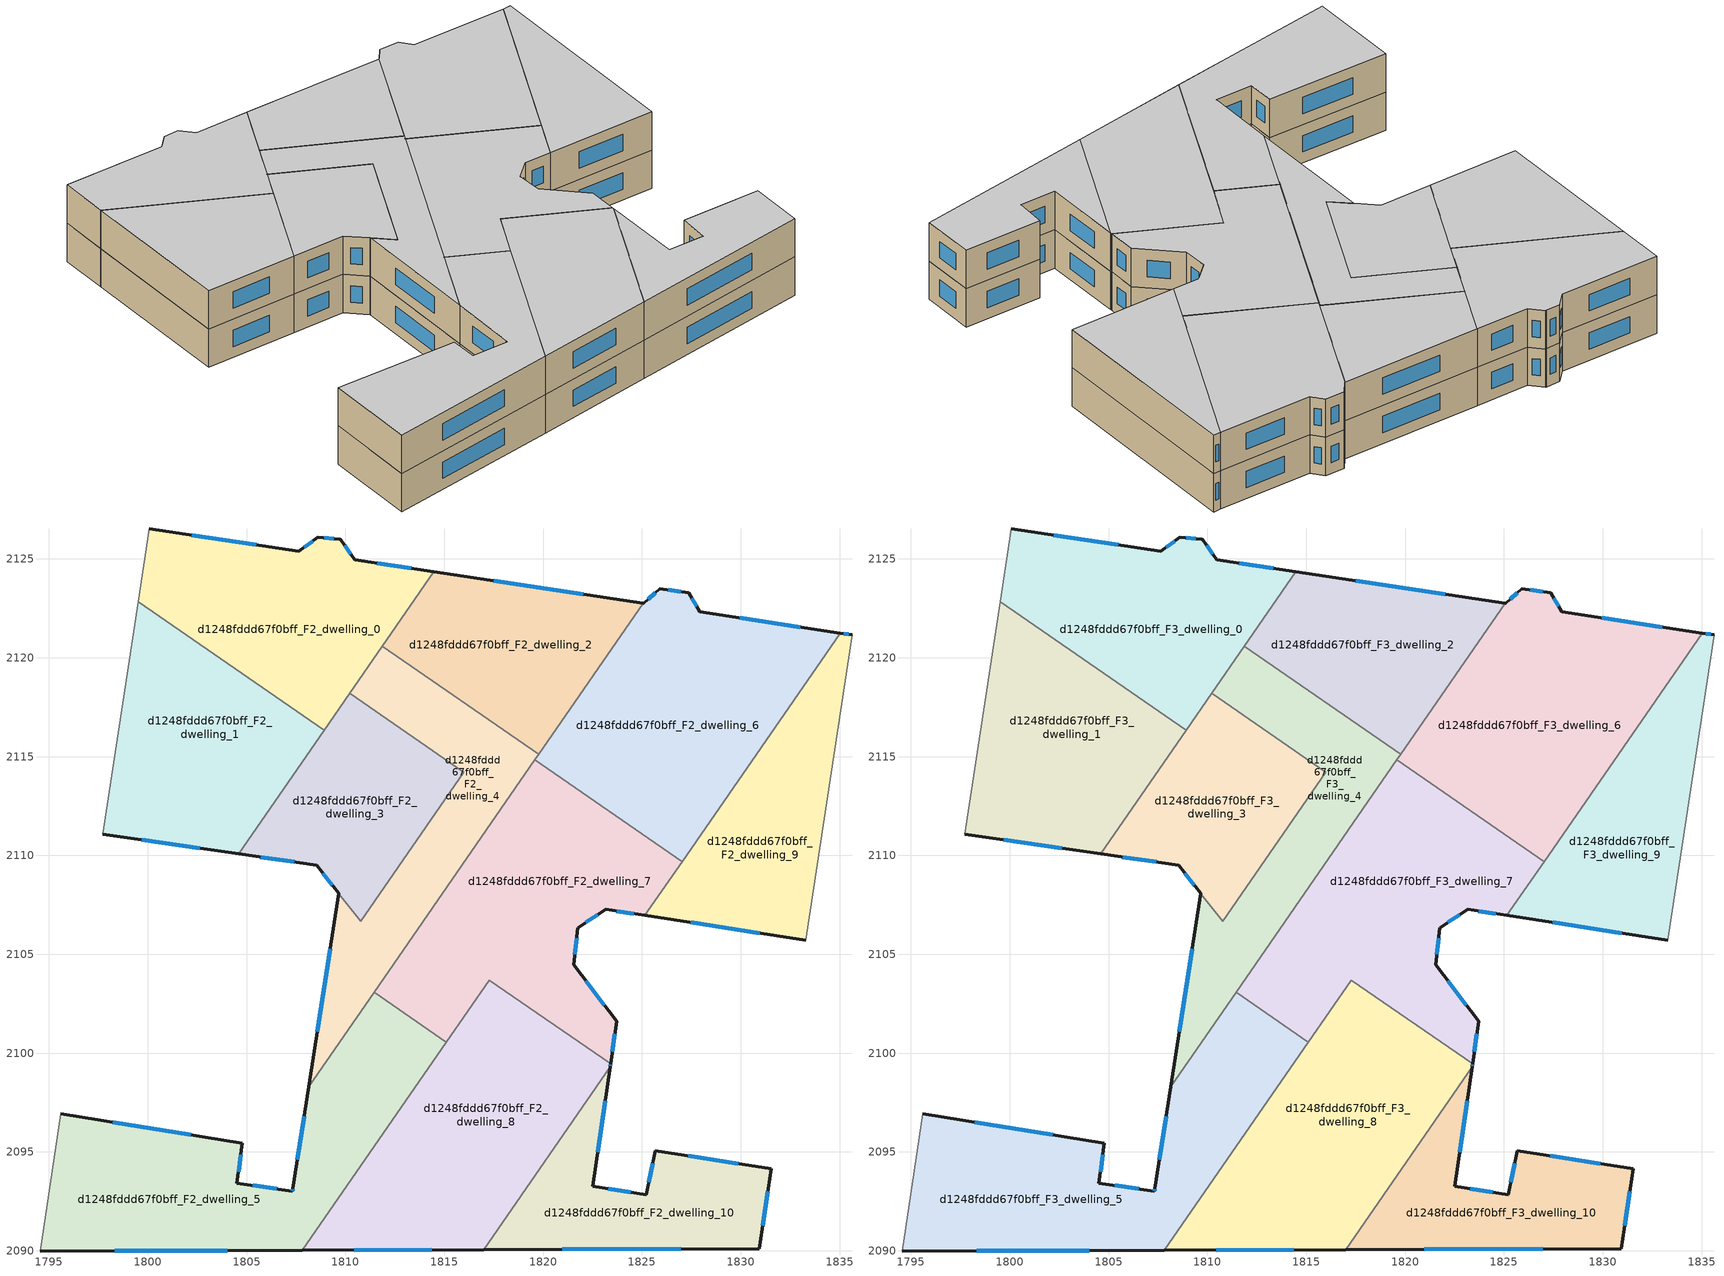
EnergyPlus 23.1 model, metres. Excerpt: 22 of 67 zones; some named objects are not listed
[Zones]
d1248fddd67f0bff_F2_dwelling_0
 floor to d1248fddd67f0bff_F1_dwelling_0 (EU_floor_Construction): 1814.47,2124.35 1808.92,2116.33 1799.52,2122.84 1800.07,2126.53 1807.65,2125.38 1808.61,2126.11 1809.72,2125.99 1809.78,2125.98 1810.47,2124.96 z6
 wall outside (EU_wall_Construction): 1814.47,2124.35 1810.47,2124.96 1809.78,2125.98 1809.72,2125.99 1808.61,2126.11 1807.65,2125.38 1800.07,2126.53 z6:9
 wall to d1248fddd67f0bff_F2_dwelling_1 (EU_wall_Construction): 1799.52,2122.84 1808.92,2116.33 z6:9
 wall adiabatic (EU_wall_Construction): 1800.07,2126.53 1799.52,2122.84 z6:9
 wall to d1248fddd67f0bff_F2_dwelling_2 (EU_wall_Construction): 1811.87,2120.6 1814.47,2124.35 z6:9
 wall to d1248fddd67f0bff_F2_dwelling_4 (EU_wall_Construction): 1810.22,2118.21 1811.87,2120.59 z6:9
 wall to d1248fddd67f0bff_F2_dwelling_3 (EU_wall_Construction): 1808.92,2116.33 1810.22,2118.21 z6:9
 window (EU_Window_Construction): 1810.27,2125.25 1809.98,2125.69 / 1813.33,2124.52 1811.62,2124.78 / 1805.48,2125.71 1802.24,2126.2 / 1808.34,2125.9 1807.92,2125.59 / 1809.4,2126.02 1808.93,2126.07 z6.86:8.14
d1248fddd67f0bff_F2_dwelling_1
 floor to d1248fddd67f0bff_F1_dwelling_1 (EU_floor_Construction): 1808.92,2116.33 1804.6,2110.08 1797.74,2111.08 1799.52,2122.84 z6
 wall outside (EU_wall_Construction): 1797.74,2111.08 1804.6,2110.08 z6:9
 wall adiabatic (EU_wall_Construction): 1799.52,2122.84 1797.74,2111.08 z6:9
 wall to d1248fddd67f0bff_F2_dwelling_3 (EU_wall_Construction): 1804.6,2110.08 1808.92,2116.33 z6:9
 window (EU_Window_Construction): 1799.7,2110.8 1802.64,2110.37 z6.86:8.14
d1248fddd67f0bff_F2_dwelling_10
 floor to d1248fddd67f0bff_F1_dwelling_10 (EU_floor_Construction): 1831.55,2094.16 1830.94,2090.12 1816.99,2090.06 1823.39,2099.31 1822.51,2093.27 1825.22,2092.84 1825.67,2095.06 z6
 wall outside (EU_wall_Construction): 1816.99,2090.06 1830.94,2090.12 1831.55,2094.16 1825.67,2095.06 1825.22,2092.84 1822.51,2093.27 1823.39,2099.31 z6:9
 wall to d1248fddd67f0bff_F2_dwelling_8 (EU_wall_Construction): 1823.39,2099.31 1816.99,2090.06 z6:9
 window (EU_Window_Construction): 1829.87,2094.42 1827.35,2094.8 / 1831.12,2091.27 1831.38,2093 / 1820.98,2090.08 1826.95,2090.1 / 1822.76,2095 1823.14,2097.59 / 1824.45,2092.96 1823.29,2093.15 / 1825.54,2094.43 1825.35,2093.47 z6.86:8.14
d1248fddd67f0bff_F2_dwelling_2
 floor to d1248fddd67f0bff_F1_dwelling_2 (EU_floor_Construction): 1825.07,2122.75 1819.79,2115.12 1811.87,2120.59 1814.47,2124.35 z6
 wall outside (EU_wall_Construction): 1825.07,2122.75 1814.47,2124.35 z6:9
 wall to d1248fddd67f0bff_F2_dwelling_4 (EU_wall_Construction): 1811.87,2120.59 1819.79,2115.12 z6:9
 wall to d1248fddd67f0bff_F2_dwelling_6 (EU_wall_Construction): 1819.79,2115.12 1825.07,2122.75 z6:9
 window (EU_Window_Construction): 1822.04,2123.21 1817.5,2123.89 z6.86:8.14
d1248fddd67f0bff_F2_dwelling_3
 floor to d1248fddd67f0bff_F1_dwelling_3 (EU_floor_Construction): 1815.99,2114.21 1810.77,2106.67 1809.66,2108.08 1808.54,2109.51 1804.6,2110.08 1810.22,2118.21 z6
 wall outside (EU_wall_Construction): 1804.6,2110.08 1808.54,2109.51 1809.66,2108.08 z6:9
 wall to d1248fddd67f0bff_F2_dwelling_4 (EU_wall_Construction): 1809.67,2108.07 1810.77,2106.67 1815.99,2114.21 1810.22,2118.21 z6:9
 window (EU_Window_Construction): 1805.72,2109.92 1807.42,2109.67 / 1808.86,2109.1 1809.34,2108.49 z6.86:8.14
d1248fddd67f0bff_F2_dwelling_4
 floor to d1248fddd67f0bff_F1_dwelling_4 (EU_floor_Construction): 1819.79,2115.12 1808.14,2098.29 1809.67,2108.08 1810.77,2106.67 1815.99,2114.21 1810.22,2118.21 1811.87,2120.59 z6
 wall outside (EU_wall_Construction): 1809.66,2108.08 1808.14,2098.29 z6:9
 wall to d1248fddd67f0bff_F2_dwelling_7 (EU_wall_Construction): 1811.45,2103.07 1819.59,2114.83 z6:9
 wall to d1248fddd67f0bff_F2_dwelling_5 (EU_wall_Construction): 1808.14,2098.29 1811.45,2103.07 z6:9
 wall to d1248fddd67f0bff_F2_dwelling_6 (EU_wall_Construction): 1819.59,2114.83 1819.79,2115.12 z6:9
 window (EU_Window_Construction): 1809.23,2105.28 1808.58,2101.09 z6.86:8.14
d1248fddd67f0bff_F2_dwelling_5
 floor to d1248fddd67f0bff_F1_dwelling_5 (EU_floor_Construction): 1815.1,2100.55 1807.82,2090.03 1794.55,2089.98 1795.6,2096.94 1804.8,2095.43 1804.52,2093.43 1807.32,2093.01 1807.34,2093.15 1808.14,2098.29 1811.45,2103.07 z6
 wall outside (EU_wall_Construction): 1808.14,2098.29 1807.34,2093.15 1807.32,2093.01 1804.52,2093.43 1804.8,2095.43 1795.6,2096.94 / 1794.55,2089.98 1807.82,2090.03 z6:9
 wall to d1248fddd67f0bff_F2_dwelling_7 (EU_wall_Construction): 1815.1,2100.55 1811.45,2103.07 z6:9
 wall adiabatic (EU_wall_Construction): 1795.6,2096.94 1794.55,2089.98 z6:9
 wall to d1248fddd67f0bff_F2_dwelling_8 (EU_wall_Construction): 1807.82,2090.03 1815.1,2100.55 z6:9
 window (EU_Window_Construction): 1807.34,2093.11 1807.33,2093.05 / 1807.92,2096.82 1807.57,2094.62 / 1798.34,2089.99 1804.03,2090.02 / 1802.17,2095.86 1798.23,2096.51 / 1804.6,2094 1804.72,2094.86 / 1806.52,2093.13 1805.32,2093.31 z6.86:8.14
d1248fddd67f0bff_F2_dwelling_6
 floor to d1248fddd67f0bff_F1_dwelling_6 (EU_floor_Construction): 1835.03,2121.25 1827.03,2109.68 1819.59,2114.83 1825.07,2122.75 1825.09,2122.75 1825.91,2123.49 1827.38,2123.29 1827.92,2122.32 z6
 wall outside (EU_wall_Construction): 1835.03,2121.25 1827.92,2122.32 1827.38,2123.29 1825.91,2123.49 1825.09,2122.75 1825.07,2122.75 z6:9
 wall to d1248fddd67f0bff_F2_dwelling_7 (EU_wall_Construction): 1819.59,2114.83 1827.03,2109.68 z6:9
 wall to d1248fddd67f0bff_F2_dwelling_9 (EU_wall_Construction): 1827.03,2109.68 1835.03,2121.25 z6:9
 window (EU_Window_Construction): 1826.96,2123.35 1826.33,2123.43 / 1827.76,2122.6 1827.53,2123.01 / 1833,2121.55 1829.95,2122.01 / 1825.67,2123.28 1825.32,2122.96 z6.86:8.14
d1248fddd67f0bff_F2_dwelling_7
 floor to d1248fddd67f0bff_F1_dwelling_7 (EU_floor_Construction): 1827.03,2109.68 1825.15,2106.96 1823.16,2107.27 1821.78,2106.35 1821.76,2106.34 1821.54,2104.47 1823.72,2101.61 1823.41,2099.46 1817.28,2103.7 1815.1,2100.55 1811.45,2103.07 1819.59,2114.83 z6
 wall outside (EU_wall_Construction): 1823.41,2099.46 1823.72,2101.61 1821.54,2104.47 1821.76,2106.34 1821.78,2106.35 1823.16,2107.27 1825.15,2106.96 z6:9
 wall to d1248fddd67f0bff_F2_dwelling_8 (EU_wall_Construction): 1815.1,2100.55 1817.28,2103.7 1823.41,2099.46 z6:9
 wall to d1248fddd67f0bff_F2_dwelling_9 (EU_wall_Construction): 1825.15,2106.96 1827.03,2109.68 z6:9
 window (EU_Window_Construction): 1822.17,2106.61 1822.76,2107.01 / 1821.6,2105.01 1821.7,2105.8 / 1823.1,2102.43 1822.17,2103.65 / 1823.5,2100.07 1823.63,2100.99 / 1823.73,2107.18 1824.58,2107.05 z6.86:8.14
d1248fddd67f0bff_F2_dwelling_8
 floor to d1248fddd67f0bff_F1_dwelling_8 (EU_floor_Construction): 1823.41,2099.46 1823.39,2099.31 1816.99,2090.06 1807.82,2090.03 1817.28,2103.7 z6
 wall outside (EU_wall_Construction): 1823.39,2099.31 1823.41,2099.46 / 1807.82,2090.03 1816.99,2090.06 z6:9
 window (EU_Window_Construction): 1823.4,2099.35 1823.41,2099.42 / 1810.44,2090.04 1814.37,2090.05 z6.86:8.14
d1248fddd67f0bff_F2_dwelling_9
 floor to d1248fddd67f0bff_F1_dwelling_9 (EU_floor_Construction): 1835.63,2121.16 1833.3,2105.72 1825.15,2106.96 1835.03,2121.25 z6
 wall outside (EU_wall_Construction): 1825.15,2106.96 1833.3,2105.72 / 1835.63,2121.16 1835.03,2121.25 z6:9
 wall adiabatic (EU_wall_Construction): 1833.3,2105.72 1835.63,2121.16 z6:9
 window (EU_Window_Construction): 1827.48,2106.61 1830.97,2106.08 / 1835.46,2121.18 1835.2,2121.22 z6.86:8.14
d1248fddd67f0bff_F3_dwelling_0
 floor to d1248fddd67f0bff_F2_dwelling_0 (EU_floor_Construction): 1814.47,2124.35 1808.92,2116.33 1799.52,2122.84 1800.07,2126.53 1807.65,2125.38 1808.61,2126.11 1809.72,2125.99 1809.78,2125.98 1810.47,2124.96 z9
 wall outside (EU_wall_Construction): 1814.47,2124.35 1810.47,2124.96 1809.78,2125.98 1809.72,2125.99 1808.61,2126.11 1807.65,2125.38 1800.07,2126.53 z9:12
 wall to d1248fddd67f0bff_F3_dwelling_1 (EU_wall_Construction): 1799.52,2122.84 1808.92,2116.33 z9:12
 wall adiabatic (EU_wall_Construction): 1800.07,2126.53 1799.52,2122.84 z9:12
 wall to d1248fddd67f0bff_F3_dwelling_2 (EU_wall_Construction): 1811.87,2120.6 1814.47,2124.35 z9:12
 wall to d1248fddd67f0bff_F3_dwelling_4 (EU_wall_Construction): 1810.22,2118.21 1811.87,2120.59 z9:12
 wall to d1248fddd67f0bff_F3_dwelling_3 (EU_wall_Construction): 1808.92,2116.33 1810.22,2118.21 z9:12
 window (EU_Window_Construction): 1810.27,2125.25 1809.98,2125.69 / 1813.33,2124.52 1811.62,2124.78 / 1805.48,2125.71 1802.24,2126.2 / 1808.34,2125.9 1807.92,2125.59 / 1809.4,2126.02 1808.93,2126.07 z9.86:11.14
 ceiling to d1248fddd67f0bff_F4_dwelling_0 (EU_floor_Construction): 1808.92,2116.33 1814.47,2124.35 1810.47,2124.96 1809.78,2125.98 1809.72,2125.99 1808.61,2126.11 1807.65,2125.38 1800.07,2126.53 1799.52,2122.84 z12
d1248fddd67f0bff_F3_dwelling_1
 floor to d1248fddd67f0bff_F2_dwelling_1 (EU_floor_Construction): 1808.92,2116.33 1804.6,2110.08 1797.74,2111.08 1799.52,2122.84 z9
 wall outside (EU_wall_Construction): 1797.74,2111.08 1804.6,2110.08 z9:12
 wall adiabatic (EU_wall_Construction): 1799.52,2122.84 1797.74,2111.08 z9:12
 wall to d1248fddd67f0bff_F3_dwelling_3 (EU_wall_Construction): 1804.6,2110.08 1808.92,2116.33 z9:12
 window (EU_Window_Construction): 1799.7,2110.8 1802.64,2110.37 z9.86:11.14
 ceiling to d1248fddd67f0bff_F4_dwelling_1 (EU_floor_Construction): 1804.6,2110.08 1808.92,2116.33 1799.52,2122.84 1797.74,2111.08 z12
d1248fddd67f0bff_F3_dwelling_10
 floor to d1248fddd67f0bff_F2_dwelling_10 (EU_floor_Construction): 1831.55,2094.16 1830.94,2090.12 1816.99,2090.06 1823.39,2099.31 1822.51,2093.27 1825.22,2092.84 1825.67,2095.06 z9
 wall outside (EU_wall_Construction): 1816.99,2090.06 1830.94,2090.12 1831.55,2094.16 1825.67,2095.06 1825.22,2092.84 1822.51,2093.27 1823.39,2099.31 z9:12
 wall to d1248fddd67f0bff_F3_dwelling_8 (EU_wall_Construction): 1823.39,2099.31 1816.99,2090.06 z9:12
 window (EU_Window_Construction): 1829.87,2094.42 1827.35,2094.8 / 1831.12,2091.27 1831.38,2093 / 1820.98,2090.08 1826.95,2090.1 / 1822.76,2095 1823.14,2097.59 / 1824.45,2092.96 1823.29,2093.15 / 1825.54,2094.43 1825.35,2093.47 z9.86:11.14
 ceiling to d1248fddd67f0bff_F4_dwelling_10 (EU_floor_Construction): 1830.94,2090.12 1831.55,2094.16 1825.67,2095.06 1825.22,2092.84 1822.51,2093.27 1823.39,2099.31 1816.99,2090.06 z12
d1248fddd67f0bff_F3_dwelling_2
 floor to d1248fddd67f0bff_F2_dwelling_2 (EU_floor_Construction): 1825.07,2122.75 1819.79,2115.12 1811.87,2120.59 1814.47,2124.35 z9
 wall outside (EU_wall_Construction): 1825.07,2122.75 1814.47,2124.35 z9:12
 wall to d1248fddd67f0bff_F3_dwelling_4 (EU_wall_Construction): 1811.87,2120.59 1819.79,2115.12 z9:12
 wall to d1248fddd67f0bff_F3_dwelling_6 (EU_wall_Construction): 1819.79,2115.12 1825.07,2122.75 z9:12
 window (EU_Window_Construction): 1822.04,2123.21 1817.5,2123.89 z9.86:11.14
 ceiling to d1248fddd67f0bff_F4_dwelling_2 (EU_floor_Construction): 1819.79,2115.12 1825.07,2122.75 1814.47,2124.35 1811.87,2120.59 z12
d1248fddd67f0bff_F3_dwelling_3
 floor to d1248fddd67f0bff_F2_dwelling_3 (EU_floor_Construction): 1815.99,2114.21 1810.77,2106.67 1809.66,2108.08 1808.54,2109.51 1804.6,2110.08 1810.22,2118.21 z9
 wall outside (EU_wall_Construction): 1804.6,2110.08 1808.54,2109.51 1809.66,2108.08 z9:12
 wall to d1248fddd67f0bff_F3_dwelling_4 (EU_wall_Construction): 1809.67,2108.07 1810.77,2106.67 1815.99,2114.21 1810.22,2118.21 z9:12
 window (EU_Window_Construction): 1805.72,2109.92 1807.42,2109.67 / 1808.86,2109.1 1809.34,2108.49 z9.86:11.14
 ceiling to d1248fddd67f0bff_F4_dwelling_3 (EU_floor_Construction): 1810.77,2106.67 1815.99,2114.21 1810.22,2118.21 1804.6,2110.08 1808.54,2109.51 1809.66,2108.08 z12
d1248fddd67f0bff_F3_dwelling_4
 floor to d1248fddd67f0bff_F2_dwelling_4 (EU_floor_Construction): 1819.79,2115.12 1808.14,2098.29 1809.67,2108.08 1810.77,2106.67 1815.99,2114.21 1810.22,2118.21 1811.87,2120.59 z9
 wall outside (EU_wall_Construction): 1809.66,2108.08 1808.14,2098.29 z9:12
 wall to d1248fddd67f0bff_F3_dwelling_7 (EU_wall_Construction): 1811.45,2103.07 1819.59,2114.83 z9:12
 wall to d1248fddd67f0bff_F3_dwelling_5 (EU_wall_Construction): 1808.14,2098.29 1811.45,2103.07 z9:12
 wall to d1248fddd67f0bff_F3_dwelling_6 (EU_wall_Construction): 1819.59,2114.83 1819.79,2115.12 z9:12
 window (EU_Window_Construction): 1809.23,2105.28 1808.58,2101.09 z9.86:11.14
 ceiling to d1248fddd67f0bff_F4_dwelling_4 (EU_floor_Construction): 1808.14,2098.29 1819.79,2115.12 1811.87,2120.59 1810.22,2118.21 1815.99,2114.21 1810.77,2106.67 1809.67,2108.08 z12
d1248fddd67f0bff_F3_dwelling_5
 floor to d1248fddd67f0bff_F2_dwelling_5 (EU_floor_Construction): 1815.1,2100.55 1807.82,2090.03 1794.55,2089.98 1795.6,2096.94 1804.8,2095.43 1804.52,2093.43 1807.32,2093.01 1807.34,2093.15 1808.14,2098.29 1811.45,2103.07 z9
 wall outside (EU_wall_Construction): 1808.14,2098.29 1807.34,2093.15 1807.32,2093.01 1804.52,2093.43 1804.8,2095.43 1795.6,2096.94 / 1794.55,2089.98 1807.82,2090.03 z9:12
 wall to d1248fddd67f0bff_F3_dwelling_7 (EU_wall_Construction): 1815.1,2100.55 1811.45,2103.07 z9:12
 wall adiabatic (EU_wall_Construction): 1795.6,2096.94 1794.55,2089.98 z9:12
 wall to d1248fddd67f0bff_F3_dwelling_8 (EU_wall_Construction): 1807.82,2090.03 1815.1,2100.55 z9:12
 window (EU_Window_Construction): 1807.34,2093.11 1807.33,2093.05 / 1807.92,2096.82 1807.57,2094.62 / 1798.34,2089.99 1804.03,2090.02 / 1802.17,2095.86 1798.23,2096.51 / 1804.6,2094 1804.72,2094.86 / 1806.52,2093.13 1805.32,2093.31 z9.86:11.14
 ceiling to d1248fddd67f0bff_F4_dwelling_5 (EU_floor_Construction): 1807.82,2090.03 1815.1,2100.55 1811.45,2103.07 1808.14,2098.29 1807.34,2093.15 1807.32,2093.01 1804.52,2093.43 1804.8,2095.43 1795.6,2096.94 1794.55,2089.98 z12
d1248fddd67f0bff_F3_dwelling_6
 floor to d1248fddd67f0bff_F2_dwelling_6 (EU_floor_Construction): 1835.03,2121.25 1827.03,2109.68 1819.59,2114.83 1825.07,2122.75 1825.09,2122.75 1825.91,2123.49 1827.38,2123.29 1827.92,2122.32 z9
 wall outside (EU_wall_Construction): 1835.03,2121.25 1827.92,2122.32 1827.38,2123.29 1825.91,2123.49 1825.09,2122.75 1825.07,2122.75 z9:12
 wall to d1248fddd67f0bff_F3_dwelling_7 (EU_wall_Construction): 1819.59,2114.83 1827.03,2109.68 z9:12
 wall to d1248fddd67f0bff_F3_dwelling_9 (EU_wall_Construction): 1827.03,2109.68 1835.03,2121.25 z9:12
 window (EU_Window_Construction): 1826.96,2123.35 1826.33,2123.43 / 1827.76,2122.6 1827.53,2123.01 / 1833,2121.55 1829.95,2122.01 / 1825.67,2123.28 1825.32,2122.96 z9.86:11.14
 ceiling to d1248fddd67f0bff_F4_dwelling_6 (EU_floor_Construction): 1827.03,2109.68 1835.03,2121.25 1827.92,2122.32 1827.38,2123.29 1825.91,2123.49 1825.09,2122.75 1825.07,2122.75 1819.59,2114.83 z12
d1248fddd67f0bff_F3_dwelling_7
 floor to d1248fddd67f0bff_F2_dwelling_7 (EU_floor_Construction): 1827.03,2109.68 1825.15,2106.96 1823.16,2107.27 1821.78,2106.35 1821.76,2106.34 1821.54,2104.47 1823.72,2101.61 1823.41,2099.46 1817.28,2103.7 1815.1,2100.55 1811.45,2103.07 1819.59,2114.83 z9
 wall outside (EU_wall_Construction): 1823.41,2099.46 1823.72,2101.61 1821.54,2104.47 1821.76,2106.34 1821.78,2106.35 1823.16,2107.27 1825.15,2106.96 z9:12
 wall to d1248fddd67f0bff_F3_dwelling_8 (EU_wall_Construction): 1815.1,2100.55 1817.28,2103.7 1823.41,2099.46 z9:12
 wall to d1248fddd67f0bff_F3_dwelling_9 (EU_wall_Construction): 1825.15,2106.96 1827.03,2109.68 z9:12
 window (EU_Window_Construction): 1822.17,2106.61 1822.76,2107.01 / 1821.6,2105.01 1821.7,2105.8 / 1823.1,2102.43 1822.17,2103.65 / 1823.5,2100.07 1823.63,2100.99 / 1823.73,2107.18 1824.58,2107.05 z9.86:11.14
 ceiling to d1248fddd67f0bff_F4_dwelling_7 (EU_floor_Construction): 1823.41,2099.46 1823.72,2101.61 1821.54,2104.47 1821.76,2106.34 1821.78,2106.35 1823.16,2107.27 1825.15,2106.96 1827.03,2109.68 1819.59,2114.83 1811.45,2103.07 1815.1,2100.55 1817.28,2103.7 z12
d1248fddd67f0bff_F3_dwelling_8
 floor to d1248fddd67f0bff_F2_dwelling_8 (EU_floor_Construction): 1823.41,2099.46 1823.39,2099.31 1816.99,2090.06 1807.82,2090.03 1817.28,2103.7 z9
 wall outside (EU_wall_Construction): 1823.39,2099.31 1823.41,2099.46 / 1807.82,2090.03 1816.99,2090.06 z9:12
 window (EU_Window_Construction): 1823.4,2099.35 1823.41,2099.42 / 1810.44,2090.04 1814.37,2090.05 z9.86:11.14
 ceiling to d1248fddd67f0bff_F4_dwelling_8 (EU_floor_Construction): 1816.99,2090.06 1823.39,2099.31 1823.41,2099.46 1817.28,2103.7 1807.82,2090.03 z12
d1248fddd67f0bff_F3_dwelling_9
 floor to d1248fddd67f0bff_F2_dwelling_9 (EU_floor_Construction): 1835.63,2121.16 1833.3,2105.72 1825.15,2106.96 1835.03,2121.25 z9
 wall outside (EU_wall_Construction): 1825.15,2106.96 1833.3,2105.72 / 1835.63,2121.16 1835.03,2121.25 z9:12
 wall adiabatic (EU_wall_Construction): 1833.3,2105.72 1835.63,2121.16 z9:12
 window (EU_Window_Construction): 1827.48,2106.61 1830.97,2106.08 / 1835.46,2121.18 1835.2,2121.22 z9.86:11.14
 ceiling to d1248fddd67f0bff_F4_dwelling_9 (EU_floor_Construction): 1833.3,2105.72 1835.63,2121.16 1835.03,2121.25 1825.15,2106.96 z12
[Building]
EU S2 Campaign: North Axis=0; Terrain=City; Solar Distribution=FullExterior
[Site:Location]
Helsinki-Vantaa.AP: Latitude=60.317; Longitude=24.963; Time Zone=2; Elevation=54.6
[SizingPeriod:WeatherFileDays]
AnnualSizingPeriod: Begin Month=1; Begin Day of Month=1; End Month=12; End Day of Month=31; Day of Week for Start Day=Monday; Use Weather File Daylight Saving Period=No; Use Weather File Rain and Snow Indicators=No
[MATERIAL]
EU_InternalMass_Material: Roughness=MediumRough; Thickness=0.1; Conductivity=1; Density=1800; Specific Heat=900; Thermal Absorptance=0.9; Solar Absorptance=0.7; Visible Absorptance=0.7
[MATERIAL:NOMASS] Roughness=MediumRough; Thermal Absorptance=0.9; Solar Absorptance=0.7; Visible Absorptance=0.7
Name | Thermal Resistance
EU_wall_NoMass | 1.10183
EU_floor_NoMass | 1.70606
[WINDOWMATERIAL:SIMPLEGLAZINGSYSTEM]
EU_Window_SimpleGlazing: UFactor=3.11035; Solar Heat Gain Coefficient=0.8; Visible Transmittance=0.8
[CONSTRUCTION]
EU_wall_Construction: EU_wall_NoMass
EU_floor_Construction: EU_floor_NoMass
EU_Window_Construction: EU_Window_SimpleGlazing
EU_InternalMass_Construction: EU_InternalMass_Material
[ZONE] Type=1; Multiplier=1; Ceiling Height=autocalculate; Floor Area=autocalculate; Part of Total Floor Area=Yes
Name | Volume
d1248fddd67f0bff_F2_dwelling_0; d1248fddd67f0bff_F3_dwelling_0; d1248fddd67f0bff_F2_dwelling_1; d1248fddd67f0bff_F3_dwelling_1 | 254.078
d1248fddd67f0bff_F2_dwelling_10; d1248fddd67f0bff_F3_dwelling_10 | 177.263
d1248fddd67f0bff_F2_dwelling_2; d1248fddd67f0bff_F3_dwelling_2 | 200.099
d1248fddd67f0bff_F2_dwelling_3; d1248fddd67f0bff_F3_dwelling_3 | 185.862
d1248fddd67f0bff_F2_dwelling_4; d1248fddd67f0bff_F3_dwelling_4 | 207.793
d1248fddd67f0bff_F2_dwelling_5; d1248fddd67f0bff_F3_dwelling_5 | 338.271
d1248fddd67f0bff_F2_dwelling_6; d1248fddd67f0bff_F3_dwelling_6 | 327.122
d1248fddd67f0bff_F2_dwelling_7; d1248fddd67f0bff_F3_dwelling_7 | 327.123
d1248fddd67f0bff_F2_dwelling_8; d1248fddd67f0bff_F3_dwelling_8 | 315.932
d1248fddd67f0bff_F2_dwelling_9; d1248fddd67f0bff_F3_dwelling_9 | 207.166
[INTERNALMASS] Construction=EU_InternalMass_Construction
Name | Zone or ZoneList | Surface Area
d1248fddd67f0bff_F2_dwelling_0_EU_InternalMass | d1248fddd67f0bff_F2_dwelling_0 | 84.6924
d1248fddd67f0bff_F2_dwelling_1_EU_InternalMass | d1248fddd67f0bff_F2_dwelling_1 | 84.6933
d1248fddd67f0bff_F2_dwelling_2_EU_InternalMass | d1248fddd67f0bff_F2_dwelling_2 | 66.696
d1248fddd67f0bff_F2_dwelling_3_EU_InternalMass | d1248fddd67f0bff_F2_dwelling_3 | 61.9497
d1248fddd67f0bff_F2_dwelling_4_EU_InternalMass | d1248fddd67f0bff_F2_dwelling_4 | 69.2811
d1248fddd67f0bff_F2_dwelling_5_EU_InternalMass | d1248fddd67f0bff_F2_dwelling_5 | 112.757
d1248fddd67f0bff_F2_dwelling_6_EU_InternalMass | d1248fddd67f0bff_F2_dwelling_6 | 109.042
d1248fddd67f0bff_F2_dwelling_7_EU_InternalMass | d1248fddd67f0bff_F2_dwelling_7 | 109.041
d1248fddd67f0bff_F2_dwelling_8_EU_InternalMass | d1248fddd67f0bff_F2_dwelling_8 | 105.31
d1248fddd67f0bff_F2_dwelling_9_EU_InternalMass | d1248fddd67f0bff_F2_dwelling_9 | 69.0552
d1248fddd67f0bff_F2_dwelling_10_EU_InternalMass | d1248fddd67f0bff_F2_dwelling_10 | 59.087
d1248fddd67f0bff_F3_dwelling_0_EU_InternalMass | d1248fddd67f0bff_F3_dwelling_0 | 84.6924
d1248fddd67f0bff_F3_dwelling_1_EU_InternalMass | d1248fddd67f0bff_F3_dwelling_1 | 84.6933
d1248fddd67f0bff_F3_dwelling_2_EU_InternalMass | d1248fddd67f0bff_F3_dwelling_2 | 66.696
d1248fddd67f0bff_F3_dwelling_3_EU_InternalMass | d1248fddd67f0bff_F3_dwelling_3 | 61.9497
d1248fddd67f0bff_F3_dwelling_4_EU_InternalMass | d1248fddd67f0bff_F3_dwelling_4 | 69.2811
d1248fddd67f0bff_F3_dwelling_5_EU_InternalMass | d1248fddd67f0bff_F3_dwelling_5 | 112.757
d1248fddd67f0bff_F3_dwelling_6_EU_InternalMass | d1248fddd67f0bff_F3_dwelling_6 | 109.042
d1248fddd67f0bff_F3_dwelling_7_EU_InternalMass | d1248fddd67f0bff_F3_dwelling_7 | 109.041
d1248fddd67f0bff_F3_dwelling_8_EU_InternalMass | d1248fddd67f0bff_F3_dwelling_8 | 105.31
d1248fddd67f0bff_F3_dwelling_9_EU_InternalMass | d1248fddd67f0bff_F3_dwelling_9 | 69.0552
d1248fddd67f0bff_F3_dwelling_10_EU_InternalMass | d1248fddd67f0bff_F3_dwelling_10 | 59.087
[OTHEREQUIPMENT] Fuel Type=Electricity; Design Level Calculation Method=Watts/Area; Power per Zone Floor Area=1; Fraction Latent=0; Fraction Radiant=0; Fraction Lost=0; Carbon Dioxide Generation Rate=0; EndUse Subcategory=EU_Step8_InternalGains
Name | Zone or ZoneList or Space or SpaceList | Schedule
EU_Step8_InternalGain_d1248fddd67f0bff_F2_dwelling_0_f000 | d1248fddd67f0bff_F2_dwelling_0 | EU_Step8_GainSchedule_d1248fddd67f0bff_F2_dwelling_0_f000
EU_Step8_InternalGain_d1248fddd67f0bff_F2_dwelling_1_f000 | d1248fddd67f0bff_F2_dwelling_1 | EU_Step8_GainSchedule_d1248fddd67f0bff_F2_dwelling_1_f000
EU_Step8_InternalGain_d1248fddd67f0bff_F2_dwelling_2_f000 | d1248fddd67f0bff_F2_dwelling_2 | EU_Step8_GainSchedule_d1248fddd67f0bff_F2_dwelling_2_f000
EU_Step8_InternalGain_d1248fddd67f0bff_F2_dwelling_3_f000 | d1248fddd67f0bff_F2_dwelling_3 | EU_Step8_GainSchedule_d1248fddd67f0bff_F2_dwelling_3_f000
EU_Step8_InternalGain_d1248fddd67f0bff_F2_dwelling_4_f000 | d1248fddd67f0bff_F2_dwelling_4 | EU_Step8_GainSchedule_d1248fddd67f0bff_F2_dwelling_4_f000
EU_Step8_InternalGain_d1248fddd67f0bff_F2_dwelling_5_f000 | d1248fddd67f0bff_F2_dwelling_5 | EU_Step8_GainSchedule_d1248fddd67f0bff_F2_dwelling_5_f000
EU_Step8_InternalGain_d1248fddd67f0bff_F2_dwelling_6_f000 | d1248fddd67f0bff_F2_dwelling_6 | EU_Step8_GainSchedule_d1248fddd67f0bff_F2_dwelling_6_f000
EU_Step8_InternalGain_d1248fddd67f0bff_F2_dwelling_7_f000 | d1248fddd67f0bff_F2_dwelling_7 | EU_Step8_GainSchedule_d1248fddd67f0bff_F2_dwelling_7_f000
EU_Step8_InternalGain_d1248fddd67f0bff_F2_dwelling_8_f000 | d1248fddd67f0bff_F2_dwelling_8 | EU_Step8_GainSchedule_d1248fddd67f0bff_F2_dwelling_8_f000
EU_Step8_InternalGain_d1248fddd67f0bff_F2_dwelling_9_f000 | d1248fddd67f0bff_F2_dwelling_9 | EU_Step8_GainSchedule_d1248fddd67f0bff_F2_dwelling_9_f000
EU_Step8_InternalGain_d1248fddd67f0bff_F2_dwelling_10_f000 | d1248fddd67f0bff_F2_dwelling_10 | EU_Step8_GainSchedule_d1248fddd67f0bff_F2_dwelling_10_f000
EU_Step8_InternalGain_d1248fddd67f0bff_F3_dwelling_0_f000 | d1248fddd67f0bff_F3_dwelling_0 | EU_Step8_GainSchedule_d1248fddd67f0bff_F3_dwelling_0_f000
EU_Step8_InternalGain_d1248fddd67f0bff_F3_dwelling_1_f000 | d1248fddd67f0bff_F3_dwelling_1 | EU_Step8_GainSchedule_d1248fddd67f0bff_F3_dwelling_1_f000
EU_Step8_InternalGain_d1248fddd67f0bff_F3_dwelling_2_f000 | d1248fddd67f0bff_F3_dwelling_2 | EU_Step8_GainSchedule_d1248fddd67f0bff_F3_dwelling_2_f000
EU_Step8_InternalGain_d1248fddd67f0bff_F3_dwelling_3_f000 | d1248fddd67f0bff_F3_dwelling_3 | EU_Step8_GainSchedule_d1248fddd67f0bff_F3_dwelling_3_f000
EU_Step8_InternalGain_d1248fddd67f0bff_F3_dwelling_4_f000 | d1248fddd67f0bff_F3_dwelling_4 | EU_Step8_GainSchedule_d1248fddd67f0bff_F3_dwelling_4_f000
EU_Step8_InternalGain_d1248fddd67f0bff_F3_dwelling_5_f000 | d1248fddd67f0bff_F3_dwelling_5 | EU_Step8_GainSchedule_d1248fddd67f0bff_F3_dwelling_5_f000
EU_Step8_InternalGain_d1248fddd67f0bff_F3_dwelling_6_f000 | d1248fddd67f0bff_F3_dwelling_6 | EU_Step8_GainSchedule_d1248fddd67f0bff_F3_dwelling_6_f000
EU_Step8_InternalGain_d1248fddd67f0bff_F3_dwelling_7_f000 | d1248fddd67f0bff_F3_dwelling_7 | EU_Step8_GainSchedule_d1248fddd67f0bff_F3_dwelling_7_f000
EU_Step8_InternalGain_d1248fddd67f0bff_F3_dwelling_8_f000 | d1248fddd67f0bff_F3_dwelling_8 | EU_Step8_GainSchedule_d1248fddd67f0bff_F3_dwelling_8_f000
EU_Step8_InternalGain_d1248fddd67f0bff_F3_dwelling_9_f000 | d1248fddd67f0bff_F3_dwelling_9 | EU_Step8_GainSchedule_d1248fddd67f0bff_F3_dwelling_9_f000
EU_Step8_InternalGain_d1248fddd67f0bff_F3_dwelling_10_f000 | d1248fddd67f0bff_F3_dwelling_10 | EU_Step8_GainSchedule_d1248fddd67f0bff_F3_dwelling_10_f000
[ZONEVENTILATION:DESIGNFLOWRATE] Schedule=EU_AlwaysOn; Design Flow Rate Calculation Method=AirChanges/Hour; Air Changes per Hour=0.756316; Ventilation Type=Natural; Fan Pressure Rise=0; Fan Total Efficiency=1; Constant Term Coefficient=1; Temperature Term Coefficient=0; Velocity Term Coefficient=0; Velocity Squared Term Coefficient=0; Minimum Indoor Temperature=-100; Maximum Indoor Temperature=100; Delta Temperature=-100; Minimum Outdoor Temperature=-100; Maximum Outdoor Temperature=100; Maximum Wind Speed=40
Name | Zone or ZoneList or Space or SpaceList
EU_ConstantAir_d1248fddd67f0bff_F2_dwelling_0 | d1248fddd67f0bff_F2_dwelling_0
EU_ConstantAir_d1248fddd67f0bff_F2_dwelling_1 | d1248fddd67f0bff_F2_dwelling_1
EU_ConstantAir_d1248fddd67f0bff_F2_dwelling_2 | d1248fddd67f0bff_F2_dwelling_2
EU_ConstantAir_d1248fddd67f0bff_F2_dwelling_3 | d1248fddd67f0bff_F2_dwelling_3
EU_ConstantAir_d1248fddd67f0bff_F2_dwelling_4 | d1248fddd67f0bff_F2_dwelling_4
EU_ConstantAir_d1248fddd67f0bff_F2_dwelling_5 | d1248fddd67f0bff_F2_dwelling_5
EU_ConstantAir_d1248fddd67f0bff_F2_dwelling_6 | d1248fddd67f0bff_F2_dwelling_6
EU_ConstantAir_d1248fddd67f0bff_F2_dwelling_7 | d1248fddd67f0bff_F2_dwelling_7
EU_ConstantAir_d1248fddd67f0bff_F2_dwelling_8 | d1248fddd67f0bff_F2_dwelling_8
EU_ConstantAir_d1248fddd67f0bff_F2_dwelling_9 | d1248fddd67f0bff_F2_dwelling_9
EU_ConstantAir_d1248fddd67f0bff_F2_dwelling_10 | d1248fddd67f0bff_F2_dwelling_10
EU_ConstantAir_d1248fddd67f0bff_F3_dwelling_0 | d1248fddd67f0bff_F3_dwelling_0
EU_ConstantAir_d1248fddd67f0bff_F3_dwelling_1 | d1248fddd67f0bff_F3_dwelling_1
EU_ConstantAir_d1248fddd67f0bff_F3_dwelling_2 | d1248fddd67f0bff_F3_dwelling_2
EU_ConstantAir_d1248fddd67f0bff_F3_dwelling_3 | d1248fddd67f0bff_F3_dwelling_3
EU_ConstantAir_d1248fddd67f0bff_F3_dwelling_4 | d1248fddd67f0bff_F3_dwelling_4
EU_ConstantAir_d1248fddd67f0bff_F3_dwelling_5 | d1248fddd67f0bff_F3_dwelling_5
EU_ConstantAir_d1248fddd67f0bff_F3_dwelling_6 | d1248fddd67f0bff_F3_dwelling_6
EU_ConstantAir_d1248fddd67f0bff_F3_dwelling_7 | d1248fddd67f0bff_F3_dwelling_7
EU_ConstantAir_d1248fddd67f0bff_F3_dwelling_8 | d1248fddd67f0bff_F3_dwelling_8
EU_ConstantAir_d1248fddd67f0bff_F3_dwelling_9 | d1248fddd67f0bff_F3_dwelling_9
EU_ConstantAir_d1248fddd67f0bff_F3_dwelling_10 | d1248fddd67f0bff_F3_dwelling_10
[HVACTEMPLATE:ZONE:IDEALLOADSAIRSYSTEM] System Availability Schedule=EU_AlwaysOn; Maximum Heating Supply Air Temperature=50; Minimum Cooling Supply Air Temperature=13; Maximum Heating Supply Air Humidity Ratio=0.0156; Minimum Cooling Supply Air Humidity Ratio=0.0077; Heating Limit=NoLimit; Cooling Limit=NoLimit; Heating Availability Schedule=EU_AlwaysOn; Cooling Availability Schedule=EU_CoolingOff; Dehumidification Control Type=ConstantSensibleHeatRatio; Cooling Sensible Heat Ratio=0.7; Dehumidification Setpoint=60; Humidification Control Type=None; Humidification Setpoint=30; Outdoor Air Method=None; Outdoor Air Flow Rate per Person=0.00944; Outdoor Air Flow Rate per Zone Floor Area=0; Outdoor Air Flow Rate per Zone=0; Demand Controlled Ventilation Type=None; Outdoor Air Economizer Type=NoEconomizer; Heat Recovery Type=None; Sensible Heat Recovery Effectiveness=0.7; Latent Heat Recovery Effectiveness=0.65
Name | Template Thermostat
d1248fddd67f0bff_F2_dwelling_0 | EU_HeatOnly_d1248fddd67f0bff_F2_dwelling_0
d1248fddd67f0bff_F2_dwelling_1 | EU_HeatOnly_d1248fddd67f0bff_F2_dwelling_1
d1248fddd67f0bff_F2_dwelling_2 | EU_HeatOnly_d1248fddd67f0bff_F2_dwelling_2
d1248fddd67f0bff_F2_dwelling_3 | EU_HeatOnly_d1248fddd67f0bff_F2_dwelling_3
d1248fddd67f0bff_F2_dwelling_4 | EU_HeatOnly_d1248fddd67f0bff_F2_dwelling_4
d1248fddd67f0bff_F2_dwelling_5 | EU_HeatOnly_d1248fddd67f0bff_F2_dwelling_5
d1248fddd67f0bff_F2_dwelling_6 | EU_HeatOnly_d1248fddd67f0bff_F2_dwelling_6
d1248fddd67f0bff_F2_dwelling_7 | EU_HeatOnly_d1248fddd67f0bff_F2_dwelling_7
d1248fddd67f0bff_F2_dwelling_8 | EU_HeatOnly_d1248fddd67f0bff_F2_dwelling_8
d1248fddd67f0bff_F2_dwelling_9 | EU_HeatOnly_d1248fddd67f0bff_F2_dwelling_9
d1248fddd67f0bff_F2_dwelling_10 | EU_HeatOnly_d1248fddd67f0bff_F2_dwelling_10
d1248fddd67f0bff_F3_dwelling_0 | EU_HeatOnly_d1248fddd67f0bff_F3_dwelling_0
d1248fddd67f0bff_F3_dwelling_1 | EU_HeatOnly_d1248fddd67f0bff_F3_dwelling_1
d1248fddd67f0bff_F3_dwelling_2 | EU_HeatOnly_d1248fddd67f0bff_F3_dwelling_2
d1248fddd67f0bff_F3_dwelling_3 | EU_HeatOnly_d1248fddd67f0bff_F3_dwelling_3
d1248fddd67f0bff_F3_dwelling_4 | EU_HeatOnly_d1248fddd67f0bff_F3_dwelling_4
d1248fddd67f0bff_F3_dwelling_5 | EU_HeatOnly_d1248fddd67f0bff_F3_dwelling_5
d1248fddd67f0bff_F3_dwelling_6 | EU_HeatOnly_d1248fddd67f0bff_F3_dwelling_6
d1248fddd67f0bff_F3_dwelling_7 | EU_HeatOnly_d1248fddd67f0bff_F3_dwelling_7
d1248fddd67f0bff_F3_dwelling_8 | EU_HeatOnly_d1248fddd67f0bff_F3_dwelling_8
d1248fddd67f0bff_F3_dwelling_9 | EU_HeatOnly_d1248fddd67f0bff_F3_dwelling_9
d1248fddd67f0bff_F3_dwelling_10 | EU_HeatOnly_d1248fddd67f0bff_F3_dwelling_10
[SIZING:ZONE] Zone Cooling Design Supply Air Temperature Input Method=SupplyAirTemperature; Zone Cooling Design Supply Air Temperature=13; Zone Heating Design Supply Air Temperature Input Method=SupplyAirTemperature; Zone Heating Design Supply Air Temperature=50; Zone Cooling Design Supply Air Humidity Ratio=0.008; Zone Heating Design Supply Air Humidity Ratio=0.008; Cooling Design Air Flow Method=DesignDay; Cooling Design Air Flow Rate=0; Cooling Minimum Air Flow per Zone Floor Area=0.000762; Cooling Minimum Air Flow=0; Cooling Minimum Air Flow Fraction=0.2; Heating Design Air Flow Method=DesignDay; Heating Design Air Flow Rate=0; Heating Maximum Air Flow per Zone Floor Area=0.002032; Heating Maximum Air Flow=0.141576; Heating Maximum Air Flow Fraction=0.3; Account for Dedicated Outdoor Air System=No; Dedicated Outdoor Air System Control Strategy=NeutralSupplyAir; Dedicated Outdoor Air Low Setpoint Temperature for Design=autosize; Dedicated Outdoor Air High Setpoint Temperature for Design=autosize; Zone Load Sizing Method=Sensible Load Only No Latent Load; Zone Latent Cooling Design Supply Air Humidity Ratio Input Method=HumidityRatioDifference; Zone Cooling Design Supply Air Humidity Ratio Difference=0.005; Zone Latent Heating Design Supply Air Humidity Ratio Input Method=HumidityRatioDifference; Zone Humidification Design Supply Air Humidity Ratio Difference=0.005
d1248fddd67f0bff_F2_dwelling_0; d1248fddd67f0bff_F2_dwelling_1; d1248fddd67f0bff_F2_dwelling_2; d1248fddd67f0bff_F2_dwelling_3; d1248fddd67f0bff_F2_dwelling_4; d1248fddd67f0bff_F2_dwelling_5; d1248fddd67f0bff_F2_dwelling_6; d1248fddd67f0bff_F2_dwelling_7; d1248fddd67f0bff_F2_dwelling_8; d1248fddd67f0bff_F2_dwelling_9; d1248fddd67f0bff_F2_dwelling_10; d1248fddd67f0bff_F3_dwelling_0; d1248fddd67f0bff_F3_dwelling_1; d1248fddd67f0bff_F3_dwelling_2; d1248fddd67f0bff_F3_dwelling_3; d1248fddd67f0bff_F3_dwelling_4; d1248fddd67f0bff_F3_dwelling_5; d1248fddd67f0bff_F3_dwelling_6; d1248fddd67f0bff_F3_dwelling_7; d1248fddd67f0bff_F3_dwelling_8; d1248fddd67f0bff_F3_dwelling_9; d1248fddd67f0bff_F3_dwelling_10
[SCHEDULE:CONSTANT]
Name | Hourly Value
EU_AlwaysOn | 1
EU_CoolingOff | 0
[SCHEDULE:FILE] Column Number=1; Rows to Skip at Top=0; Number of Hours of Data=8760; Column Separator=Comma; Interpolate to Timestep=No; Minutes per Item=60; Adjust Schedule for Daylight Savings=Yes
Name | File
EU_Step8_GainSchedule_d1248fddd67f0bff_F2_dwelling_0_f000 | ../../schedules/d1248fddd67f0bff/d1248fddd67f0bff_F2_dwelling_0_f000_gain.csv
EU_Step8_GainSchedule_d1248fddd67f0bff_F2_dwelling_1_f000 | ../../schedules/d1248fddd67f0bff/d1248fddd67f0bff_F2_dwelling_1_f000_gain.csv
EU_Step8_GainSchedule_d1248fddd67f0bff_F2_dwelling_2_f000 | ../../schedules/d1248fddd67f0bff/d1248fddd67f0bff_F2_dwelling_2_f000_gain.csv
EU_Step8_GainSchedule_d1248fddd67f0bff_F2_dwelling_3_f000 | ../../schedules/d1248fddd67f0bff/d1248fddd67f0bff_F2_dwelling_3_f000_gain.csv
EU_Step8_GainSchedule_d1248fddd67f0bff_F2_dwelling_4_f000 | ../../schedules/d1248fddd67f0bff/d1248fddd67f0bff_F2_dwelling_4_f000_gain.csv
EU_Step8_GainSchedule_d1248fddd67f0bff_F2_dwelling_5_f000 | ../../schedules/d1248fddd67f0bff/d1248fddd67f0bff_F2_dwelling_5_f000_gain.csv
EU_Step8_GainSchedule_d1248fddd67f0bff_F2_dwelling_6_f000 | ../../schedules/d1248fddd67f0bff/d1248fddd67f0bff_F2_dwelling_6_f000_gain.csv
EU_Step8_GainSchedule_d1248fddd67f0bff_F2_dwelling_7_f000 | ../../schedules/d1248fddd67f0bff/d1248fddd67f0bff_F2_dwelling_7_f000_gain.csv
EU_Step8_GainSchedule_d1248fddd67f0bff_F2_dwelling_8_f000 | ../../schedules/d1248fddd67f0bff/d1248fddd67f0bff_F2_dwelling_8_f000_gain.csv
EU_Step8_GainSchedule_d1248fddd67f0bff_F2_dwelling_9_f000 | ../../schedules/d1248fddd67f0bff/d1248fddd67f0bff_F2_dwelling_9_f000_gain.csv
EU_Step8_GainSchedule_d1248fddd67f0bff_F2_dwelling_10_f000 | ../../schedules/d1248fddd67f0bff/d1248fddd67f0bff_F2_dwelling_10_f000_gain.csv
EU_Step8_GainSchedule_d1248fddd67f0bff_F3_dwelling_0_f000 | ../../schedules/d1248fddd67f0bff/d1248fddd67f0bff_F3_dwelling_0_f000_gain.csv
EU_Step8_GainSchedule_d1248fddd67f0bff_F3_dwelling_1_f000 | ../../schedules/d1248fddd67f0bff/d1248fddd67f0bff_F3_dwelling_1_f000_gain.csv
EU_Step8_GainSchedule_d1248fddd67f0bff_F3_dwelling_2_f000 | ../../schedules/d1248fddd67f0bff/d1248fddd67f0bff_F3_dwelling_2_f000_gain.csv
EU_Step8_GainSchedule_d1248fddd67f0bff_F3_dwelling_3_f000 | ../../schedules/d1248fddd67f0bff/d1248fddd67f0bff_F3_dwelling_3_f000_gain.csv
EU_Step8_GainSchedule_d1248fddd67f0bff_F3_dwelling_4_f000 | ../../schedules/d1248fddd67f0bff/d1248fddd67f0bff_F3_dwelling_4_f000_gain.csv
EU_Step8_GainSchedule_d1248fddd67f0bff_F3_dwelling_5_f000 | ../../schedules/d1248fddd67f0bff/d1248fddd67f0bff_F3_dwelling_5_f000_gain.csv
EU_Step8_GainSchedule_d1248fddd67f0bff_F3_dwelling_6_f000 | ../../schedules/d1248fddd67f0bff/d1248fddd67f0bff_F3_dwelling_6_f000_gain.csv
EU_Step8_GainSchedule_d1248fddd67f0bff_F3_dwelling_7_f000 | ../../schedules/d1248fddd67f0bff/d1248fddd67f0bff_F3_dwelling_7_f000_gain.csv
EU_Step8_GainSchedule_d1248fddd67f0bff_F3_dwelling_8_f000 | ../../schedules/d1248fddd67f0bff/d1248fddd67f0bff_F3_dwelling_8_f000_gain.csv
EU_Step8_GainSchedule_d1248fddd67f0bff_F3_dwelling_9_f000 | ../../schedules/d1248fddd67f0bff/d1248fddd67f0bff_F3_dwelling_9_f000_gain.csv
EU_Step8_GainSchedule_d1248fddd67f0bff_F3_dwelling_10_f000 | ../../schedules/d1248fddd67f0bff/d1248fddd67f0bff_F3_dwelling_10_f000_gain.csv
